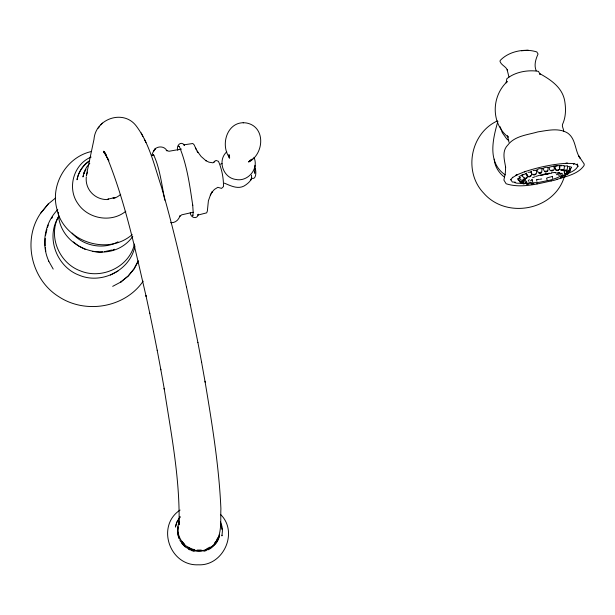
<?xml version="1.0" encoding="UTF-8"?>
<svg xmlns="http://www.w3.org/2000/svg" width="615" height="615" viewBox="0 0 615 615"><rect width="100%" height="100%" fill="white"/><g stroke="black" fill="none" stroke-linecap="round" stroke-linejoin="round"><path stroke-width="0.92" d="M571.235 167.726L569.521 170.171M531.237 172.5C533.213 177.228 526.947 178.827 526.217 173.784M563.609 175.69L565.362 175.744M528.877 176.105L528.892 176.743L530.591 176.144L530.299 175.606M536.249 170.678C538.417 175.237 531.66 176.959 531.237 171.969M531.821 183.631L531.875 184.285L533.374 183.585M545.428 170.978L545.49 171.608L547.189 171.27L546.943 170.678M541.992 169.017L541.669 172.631L540.7 173.269L538.74 173.107L536.98 170.309M510.642 179.28L510.604 179.918L512.756 177.251L512.341 177.666L517.661 174.545L515.808 175.29L525.602 171.331L524.341 171.839C538.333 167.203 552.877 164.09 567.614 163.229L565.854 163.321L573.072 163.521L577.477 164.705L576.893 164.482L578.046 166.496L577.331 164.074M533.835 174.26C533.151 175.19 536.211 174.183 535.258 173.784M548.103 167.757L547.888 170.801L546.32 171.977L544.636 171.454L542.999 168.771M553.984 166.926C555.914 171.308 549.233 172.823 549.257 167.941M45.233 238.466L45.149 245.854M45.472 235.699L46.94 229.41M539.501 172.538L539.486 173.146L541.223 172.569L540.923 172.062M574.149 163.621L573.357 164.397M564.155 166.235C565.646 171.139 559.266 172.154 559.258 166.919M562.379 175.313L562.018 177.412M567.63 166.611L567.045 170.278L564.14 170.555M152.289 155.372C150.952 153.519 159.247 143.456 153.573 151.228C155.595 145.786 164.436 145.371 166.942 150.836L166.242 150.391L168.979 151.259L181.463 149.084M566.307 173.461L565.708 175.744L563.063 176.051M566.846 170.716L566.807 171.354L568.491 171.27L568.368 170.762M569.698 167.418L569.052 171.147L566.154 171.37M566.238 173.607L566.177 174.268L567.845 173.622M255.056 169.34L255.164 168.671C253.895 170.263 255.571 176.321 254.295 171.693M255.11 168.994L254.979 165.358M83.217 175.736L82.964 176.951L84.486 171.231L86.715 166.996L89.79 163.306M86.331 175.475L94.01 139.259C95.486 118.864 123.023 109.116 135.946 125.591C149.445 143.257 154.342 165.712 161.276 186.422C172.684 225.521 181.917 265.211 190.358 305.04M497.904 121.309C492.815 138.952 487.034 162.583 505.307 174.929M222.061 535.235L221.915 535.888L222.453 530.722L221.93 526.217L220.508 521.889M108.547 198.999L107.287 199.583A20.564 20.041 12 0 1 86.331 176.774M559.612 165.965C561.126 170.547 555.268 172.715 554.776 167.365M134.47 244.024C129.311 267.11 101.521 279.856 80.135 270.785C59.002 262.974 47.601 235.76 58.909 215.811M134.946 246.038C130.411 270.293 101.652 284.768 79.181 275.205C56.626 266.887 45.379 237.129 58.733 216.641M47.463 227.635L48.254 224.967M570.32 168.256C571.773 171.685 566.915 175.344 565.969 170.962M84.232 172.446L83.701 173.761L85.954 169.479M523.665 180.848C522.227 183.393 518.783 181.563 518.568 178.904M564.193 177.166C553.861 210.53 506.299 219.24 483.751 193.179C463.164 171.831 470.383 133.301 497.358 120.924M568.637 173.53C567.038 175.583 563.794 173.861 564.14 171.162M551.517 180.602L551.125 180.995M250.459 159.938L249.106 161.814C264.219 153.65 265.788 126.682 246.546 123C227.673 119.933 219.563 144.617 229.672 157.901L229.026 155.864L229.334 158.101L229.095 156.141M216.28 540.677L217.795 537.787M51.729 218.41L52.598 216.772M138.237 260.775L133.901 268.97L127.997 276.158L120.748 282.07L128.343 275.958L134.301 268.717L138.237 261.29M216.472 542.668L218.371 539.086L219.624 534.681C216.895 552.47 190.904 557.244 181.402 542.292M210.353 195.017L212.283 191.726L210.353 195.017L210.599 194.578L208.4 200.782L207.355 211.06L206.671 212.852L197.815 215.089L198.291 214.212C197.338 219.962 190.45 217.772 190.266 212.759M195.501 148.046L197.915 152.482L197.161 151.09L201.128 156.494L206.117 160.846L205.779 160.615L208.946 162.168L212.944 162.829L215.988 160.423L218.471 161.33C221.838 169.187 223.591 178.027 223.499 186.576L221.569 188.375L217.833 187.321L214.389 189.458L212.067 192.103M214.066 162.199L214.658 161.215M518.276 178.611L520.382 177.435M522.004 175.321L522.373 174.775L526.179 173.791M525.933 173.484L526.302 172.938M530.953 171.662L531.322 171.116M536.703 170.001L538.809 168.833M55.381 198.168L48.278 203.957L40.659 213.221C22.063 240.081 31.388 279.825 58.963 296.784C85.593 314.296 124.96 307.769 143.149 281.178M563.586 175.444L564.893 173.545L564.093 169.809M528.147 180.995L529.238 179.626M48.278 203.957L40.744 213.113M57.764 209.607C44.618 222.922 40.959 244.193 48.793 261.175M132.786 236.421C110.808 266.987 58.417 249.513 58.333 212.237M180.087 516.662L176.812 522.074L175.398 527.07L176.674 522.735L180.103 517.146M215.957 543.299L210.714 548.388L207.816 549.933M226.75 151.836C217.118 160.523 223.16 177.889 235.799 179.449C247.845 182.14 259.261 168.656 253.918 157.309M214.328 543.291L215.896 541.4M193.218 215.073L192.572 215.842L193.218 212.79L192.703 204.903M100.852 124.899L102.374 123.1M98.154 128.166L99.661 126.398M180.087 510.058C155.864 525.94 169.609 566.154 198.361 564.801C223.568 566.092 238.789 531.906 220.431 514.355M125.798 211.26C111.515 223.099 88.06 219.009 77.928 203.65C66.85 188.267 73.516 164.29 91.097 157.086M132.202 234.584C107.11 256.501 62.907 240.988 56.718 208.277C50.453 183.962 67.004 156.748 91.612 151.475M252.396 158.908L248.598 161.945L250.674 160.292M89.629 160.63C83.025 164.966 78.397 171.969 77.029 179.757C78.459 172.108 83.071 165.289 89.552 161.015M222.015 163.421L220.539 164.182M542.699 168.464L545.613 167.265L548.249 167.365M534.012 183.731L531.345 184.4L530.299 182.724M518.852 176.812L523.096 174.322M560.327 177.358L563.309 175.613M556.79 170.117L558.512 170.009L558.351 169.471M529.415 183.824L526.778 184.508L525.687 182.824M112.691 286.352L121.055 281.908M110.423 275.051L117.972 271.046M112.307 250.282L114.305 249.236M561.81 177.551L560.849 177.82M557.29 174.314L556.414 174.737M117.98 241.826C103.159 249.944 82.971 246.031 72.132 233.108M206.655 548.834L210.122 547.066M557.059 179.226L556.613 179.434M548.803 167.28L553.93 166.104M554.323 166.696L557.144 165.719M565.854 174.322C570.074 172.484 575.087 170.985 577.6 166.803L577.154 164.228M567.322 172.607L568.998 172.508L568.752 171.746M551.586 176.628L552.508 176.321M115.113 197.584L107.763 199.16M111.638 250.044L104.419 251.673M203.926 551.271L206.302 550.556M550.671 176.889L546.881 177.935M531.775 180.664L530.322 180.787M542.545 174.552L546.105 173.722M541.115 175.167L551.378 173.222M540.869 175.313L546.166 174.076M560.403 165.927L564.109 165.412M564.555 166.135L567.568 165.781M541.684 178.957L540.216 179.211M170.632 222.707C175.221 223.091 178.742 219.962 179.949 215.842L179.503 216.672L181.702 214.827L193.156 212.252M537.679 183.693L536.703 183.762M545.912 174.46L548.05 174.076M521.482 175.898L522.865 175.667M539.501 168.718L542.13 168.61M533.059 170.493L536.38 170.27M528.031 172.308L531.36 172.092M536.18 70.763C533.828 64.967 535.726 59.263 538.048 54.012L536.834 51.96C524.972 48.047 508.813 51.214 500.18 60.501L500.041 61.577C501.456 65.467 506.345 66.528 507.621 70.61L507.144 69.772L508.959 77.021M547.85 173.43L549.602 173.146M559.735 175.144L558.282 175.137L557.997 173.822M151.459 155.318L153.965 155.434M560.426 177.674L561.495 177.589M536.703 179.588L539.34 179.303M201.282 550.071L197.092 550.087M102.567 251.858L99.791 252.135L92.327 251.458M224.344 183.162C230.287 185.469 238.682 190.427 245.915 184.815C248.967 182.578 252.742 179.365 251.466 175.137M554.069 166.019L561.487 165.381M521.374 50.791L528.185 50.199M568.037 166.634L569.651 166.596M555.191 172.846L561.772 173.507M522.919 183.362L516.854 183.201L514.44 182.563M243.179 122.746L243.578 122.769M532.244 179.542L531.514 179.442M566.838 172.784L567.783 172.838M153.658 154.565L153.266 154.35C159.416 165.958 161.953 185.438 164.789 200.213M520.144 180.802L518.414 180.341L517.492 178.734M529 183.493L526.486 182.824L524.987 178.565M191.58 548.872L194.732 549.749M191.696 550.617L194.086 551.309M187.859 546.981L190.835 548.495M78.497 245.969L85.139 249.367M188.682 549.249L190.158 550.002M179.526 146.624L178.627 146.162L179.365 146.631C187.091 165.22 189.789 185.615 192.749 205.433M552.693 178.412L552.139 176.812M73.385 241.941L77.767 245.393M185.261 546.958L181.825 543.437M544.636 171.454L545.29 172M504.592 177.197C498.842 173.015 494.66 166.311 494.237 159.147M508.782 140.666L506.645 138.852L502.37 132.794L500.156 126.736M523.165 183.97L526.025 183.401L526.109 181.548M103.881 152.582L105.972 154.442L103.428 151.205L108.832 160.784L104.219 151.551L105.941 155.018M519.022 179.934C519.391 184.2 525.418 184.6 524.049 179.934M508.175 137.099C490.685 123.231 491.439 96.248 507.275 81.526L506.145 82.917L506.829 78.743C515.178 71.909 527.908 69.641 538.479 71.371L540.208 74.546L539.616 73.546C550.463 79.566 562.241 87.269 564.678 100.775C566.023 108.701 565.961 117.05 562.487 124.453C561.849 126.752 563.786 129.073 563.701 131.372M182.002 541.285L184.6 544.39M53.198 269.078L48.562 260.86M526.394 177.474L526.709 178.019L525.026 178.619L524.964 177.958M523.819 179.242L524.141 179.803L522.396 180.041M519.66 177.374C519.637 181.217 525.748 181.717 524.718 177.689M251.304 178.142C256.509 180.51 256.255 171.385 255.24 168.349M522.273 175.629L524.218 178.558L526.14 178.581L527.316 177.512L527.301 174.337M508.144 136.868L507.46 135.761L508.974 142.265M559.904 173.092L560.434 174.007M525.233 182.978L525.525 183.593L525.172 182.932L525.494 183.493L523.842 183.601M561.826 173.146L562.418 174.176L561.318 175.529A17.512 3.613 -12.3 0 1 549.772 180.187L539.209 182.301A17.512 3.628 -12.5 0 1 528.739 182.009M570.743 166.481L571.619 167.841M510.934 179.734L512.272 182.017L515.316 182.148M141.212 132.94L142.934 136.407M144.325 139.167L145.993 142.519M554.607 167.026L556.183 170.286M523.327 182.286L523.519 182.732L521.812 182.74M196.354 149.606L194.086 144.756L192.795 143.518L183.754 144.848L184.492 145.317C181.094 140.351 175.913 145.694 177.766 150.298M107.164 157.44C125.245 202.12 135.231 249.552 146.116 296.361L145.955 295.592L149.814 313.565M562.925 169.456L563.102 169.963L562.925 169.456L561.403 170.063L561.472 169.617M528.777 183.616L527.24 184.031M522.904 181.048L521.366 181.971L521.305 181.294M551.471 170.217L551.386 170.601L552.908 169.932M220.531 523.165L222.1 529.577M179.388 538.725L178.119 534.858L177.658 530.83L178.004 526.794L177.551 531.352L177.919 534.573M178.012 535.381L179.026 538.471M568.96 172.377L568.998 172.508M566.4 170.04L564.793 170.147M532.259 179.918L532.659 181.694M536.611 179.941L536.926 181.34M113.106 197.669L113.429 198.384L114.598 198.13A20.564 20.041 12 0 0 120.709 194.348M546.72 178.381L547.081 180.057M186.437 286.736L186.599 287.505M190.266 304.61L197.922 342.64M149.722 313.135L153.519 331.585M153.496 331.493L157.232 350.465M197.876 342.378L201.628 362.366M157.186 350.204L160.869 369.83M204.972 381.208L205.156 382.199C212.114 424.135 219.063 466.255 220.9 508.797C220.316 520.82 222.63 535.281 213.636 544.905C196.8 560.719 171.477 542.107 179.296 521.059L179.026 524.887C180.172 478.97 171.093 433.498 164.151 388.303L164.336 389.295L160.753 369.208M201.505 361.743L205.156 382.199M560.127 173.837L560.196 174.306M45.364 247.699L45.787 251.389M86.6 175.214A20.564 20.041 12 0 1 87.538 172.115M180.779 541.853A20.303 19.78 12 0 1 179.749 539.77M532.567 177.75A17.512 3.59 -12.4 0 1 534.973 176.774M535.85 176.459A17.512 3.59 -12.4 0 1 540.754 174.96M551.371 172.838A17.512 3.59 -12.3 0 1 555.191 172.484M558.005 172.431A17.512 3.59 -12.3 0 1 559.65 172.546M505.63 167.257L505.338 172.969L503.9 180.072L506.114 183.747C521.951 188.843 538.948 183.362 554.668 180.195C564.678 176.513 577.416 174.944 584.019 165.604L584.25 164.082L578.669 155.887L579.953 158.117C574.725 150.275 576.009 138.944 567.668 133.071C558.62 127.543 547.642 130.465 537.894 131.879C527.701 134.893 514.77 135.838 507.89 144.963C501.632 150.975 504.446 159.862 505.63 167.257M229.049 154.78L228.657 156.225L229.057 154.811M251.404 179.003L250.574 180.256L251.404 179.003"/></g></svg>
